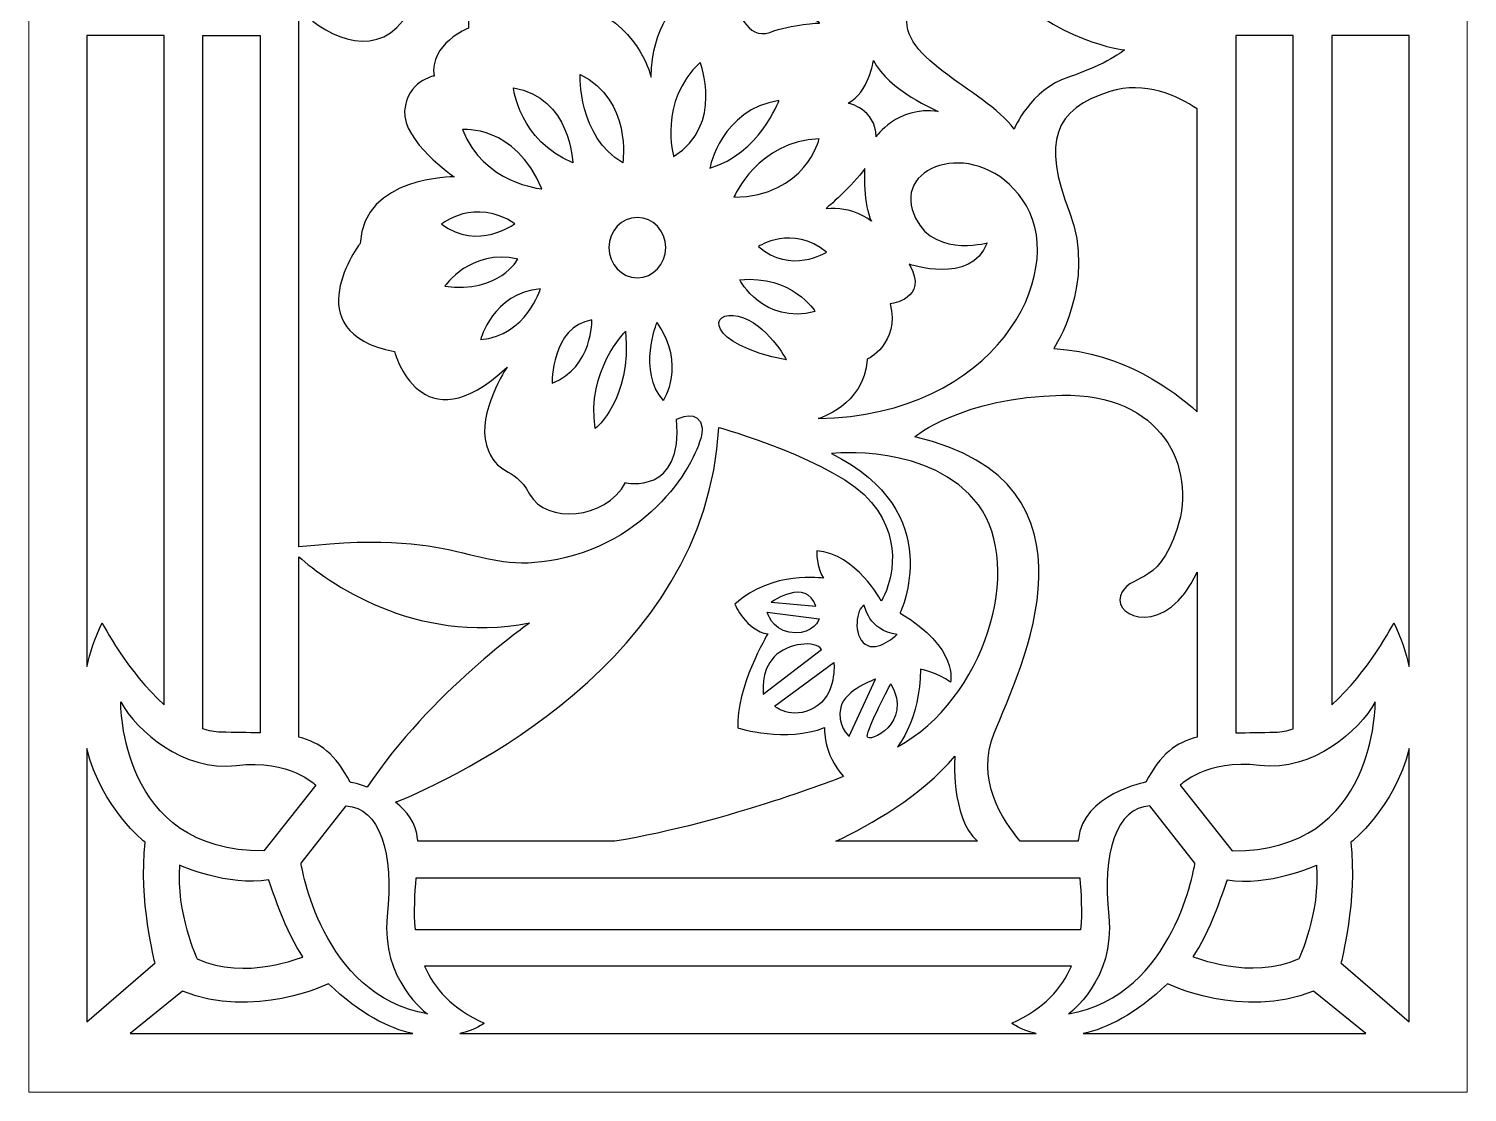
# Model space of a CAD drawing. Header units: millimetres. Extents: x 30.3 to 92.8, y 78.4 to 138.4.
# Drawn here: x 30.29 to 50.75, y 78.43 to 93.55 of the extents above; entities that cross this region are included whole.
import ezdxf

# ---------------------------------------------------------------- set-up
doc = ezdxf.new("R2010")
doc.units = ezdxf.units.MM
doc.header["$MEASUREMENT"] = 0
doc.layers.add('layer 1', color=7, linetype='Continuous')

msp = doc.modelspace()

# ---------------------------------------------------------------- linework, layer by layer
at = {"layer": 'layer 1', "color": 7, "lineweight": 9}
msp.add_open_spline([(30.2948, 138.4261), (30.2948, 138.4261), (50.7495, 138.4261), (50.7495, 138.4261), (50.7495, 138.4261), (50.7495, 138.4261), (50.7495, 78.4262), (50.7495, 78.4262), (50.7495, 78.4262), (50.7495, 78.4262), (30.2948, 78.4262), (30.2948, 78.4262), (30.2948, 78.4262), (30.2948, 78.4262), (30.2948, 138.4261), (30.2948, 138.4261)], degree=3, knots=[0, 0, 0, 0, 0.2, 0.2, 0.2, 0.2, 0.4, 0.4, 0.4, 0.4, 0.6, 0.6, 0.6, 0.6, 1, 1, 1, 1], dxfattribs=at)
at = {"layer": 'layer 1', "color": 250}
for points, knots in [([(34.137, 93.8706), (34.137, 93.8706), (34.137, 86.1814), (34.137, 86.1814), (34.137, 86.1814), (36.6345, 86.464), (36.6039, 85.7127), (37.932, 86.0325), (37.932, 86.0325), (39.2837, 86.3578), (39.8968, 87.5854), (39.8689, 87.8738), (39.8689, 87.8738), (39.8411, 88.1622), (39.5066, 87.9995), (39.5066, 87.9995), (39.5066, 87.9995), (39.6042, 86.9051), (38.782, 87.0973), (38.782, 87.0973), (38.782, 87.0973), (38.4894, 86.5649), (37.6534, 86.5057), (37.4165, 86.9346), (37.4165, 86.9346), (37.1796, 87.3635), (36.9427, 87.1713), (36.8034, 87.6298), (36.8034, 87.6298), (36.664, 88.0882), (37.096, 88.739), (37.096, 88.739), (37.096, 88.739), (35.8698, 87.5854), (35.4935, 88.9608), (35.4935, 88.9608), (35.4935, 88.9608), (34.0583, 89.2418), (35.0058, 90.4989), (35.0058, 90.4989), (35.0058, 90.4989), (35.0546, 91.4603), (36.3435, 91.4455), (36.3435, 91.4455), (36.3435, 91.4455), (36.3435, 91.4455), (35.605, 91.9557), (35.6399, 92.3846), (35.6399, 92.3846), (35.6747, 92.8135), (36.0579, 92.8801), (36.0579, 92.8801), (36.0579, 92.8801), (35.9882, 93.3386), (36.5456, 93.5604), (36.5456, 93.5604), (36.5456, 93.5604), (36.5526, 94.5809), (36.7476, 95.2982), (36.7476, 95.2982), (36.7476, 95.2982), (35.3612, 95.7714), (35.7583, 97.206), (35.7583, 97.206), (35.7583, 97.206), (34.7272, 96.6366), (34.7202, 96.0377), (34.9919, 95.6679), (34.9919, 95.6679), (35.2636, 95.2982), (36.1136, 94.3443), (35.612, 93.6639), (35.612, 93.6639), (35.1944, 93.0975), (34.4146, 93.4794), (34.137, 93.8706)], [0, 0, 0, 0, 0.05, 0.05, 0.05, 0.05, 0.1, 0.1, 0.1, 0.1, 0.15, 0.15, 0.15, 0.15, 0.2, 0.2, 0.2, 0.2, 0.25, 0.25, 0.25, 0.25, 0.3, 0.3, 0.3, 0.3, 0.35, 0.35, 0.35, 0.35, 0.4, 0.4, 0.4, 0.4, 0.45, 0.45, 0.45, 0.45, 0.5, 0.5, 0.5, 0.5, 0.55, 0.55, 0.55, 0.55, 0.6, 0.6, 0.6, 0.6, 0.65, 0.65, 0.65, 0.65, 0.7, 0.7, 0.7, 0.7, 0.75, 0.75, 0.75, 0.75, 0.8, 0.8, 0.8, 0.8, 0.85, 0.85, 0.85, 0.85, 0.9, 0.9, 0.9, 0.9, 1, 1, 1, 1]), ([(39.0886, 95.4978), (39.0886, 95.4978), (38.6706, 94.2407), (39.5624, 93.9745), (39.5624, 93.9745), (39.5624, 93.9745), (39.1443, 93.59), (39.1443, 92.8653), (39.1443, 92.8653), (39.1443, 92.8653), (39.005, 93.516), (38.2943, 93.8414), (38.2943, 93.8414), (38.2943, 93.8414), (38.2804, 95.0246), (39.0886, 95.4978)], [0, 0, 0, 0, 0.2, 0.2, 0.2, 0.2, 0.4, 0.4, 0.4, 0.4, 0.6, 0.6, 0.6, 0.6, 1, 1, 1, 1]), ([(41.1787, 94.433), (41.1787, 94.433), (41.0951, 93.9154), (41.541, 93.6343), (41.541, 93.6343), (41.541, 93.6343), (41.1509, 93.6196), (40.8304, 93.5012), (40.8304, 93.5012), (40.5099, 93.3829), (40.3566, 93.871), (40.3566, 93.871), (40.3566, 93.871), (40.3566, 93.871), (40.9697, 93.797), (41.1787, 94.433)], [0, 0, 0, 0, 0.2, 0.2, 0.2, 0.2, 0.4, 0.4, 0.4, 0.4, 0.6, 0.6, 0.6, 0.6, 1, 1, 1, 1]), ([(44.307, 92.1258), (44.307, 92.1258), (44.5369, 92.6878), (45.0803, 92.8653), (45.0803, 92.8653), (45.6238, 93.0428), (45.8746, 93.2498), (45.8746, 93.2498), (45.8746, 93.2498), (45.8746, 93.2498), (44.9062, 93.3607), (44.0771, 94.2333), (44.0771, 94.2333), (44.0771, 94.2333), (43.1156, 94.4995), (42.823, 93.834), (42.823, 93.834), (42.5304, 93.1685), (43.882, 92.7026), (44.307, 92.1258)], [0, 0, 0, 0, 0.1666667, 0.1666667, 0.1666667, 0.1666667, 0.3333333, 0.3333333, 0.3333333, 0.3333333, 0.5, 0.5, 0.5, 0.5, 0.6666667, 0.6666667, 0.6666667, 0.6666667, 1, 1, 1, 1]), ([(31.1196, 93.4555), (31.1196, 93.4555), (32.2198, 93.4555), (32.2198, 93.4555), (32.2198, 93.4555), (32.2198, 93.4555), (32.2198, 83.937), (32.2198, 83.937), (32.2198, 83.937), (31.7047, 84.3971), (31.3378, 85.1007), (31.3378, 85.1007), (31.3378, 85.1007), (31.2365, 84.8842), (31.1658, 84.6771), (31.1196, 84.48), (31.1196, 84.48), (31.1196, 84.48), (31.1196, 93.4555), (31.1196, 93.4555)], [0, 0, 0, 0, 0.1666667, 0.1666667, 0.1666667, 0.1666667, 0.3333333, 0.3333333, 0.3333333, 0.3333333, 0.5, 0.5, 0.5, 0.5, 0.6666667, 0.6666667, 0.6666667, 0.6666667, 1, 1, 1, 1]), ([(33.5853, 93.4555), (33.5853, 93.4555), (32.7715, 93.4555), (32.7715, 93.4555), (32.7715, 93.4555), (32.7715, 93.4555), (32.7715, 83.5947), (32.7715, 83.5947), (32.7715, 83.5947), (32.8543, 83.5672), (32.9386, 83.5506), (33.0238, 83.5478), (33.0238, 83.5478), (33.2285, 83.541), (33.4148, 83.542), (33.5853, 83.5379), (33.5853, 83.5379), (33.5853, 83.5379), (33.5853, 93.4555), (33.5853, 93.4555)], [0, 0, 0, 0, 0.1666667, 0.1666667, 0.1666667, 0.1666667, 0.3333333, 0.3333333, 0.3333333, 0.3333333, 0.5, 0.5, 0.5, 0.5, 0.6666667, 0.6666667, 0.6666667, 0.6666667, 1, 1, 1, 1]), ([(47.4589, 93.4555), (47.4589, 93.4555), (48.2728, 93.4555), (48.2728, 93.4555), (48.2728, 93.4555), (48.2728, 93.4555), (48.2728, 83.5947), (48.2728, 83.5947), (48.2728, 83.5947), (48.19, 83.5672), (48.1057, 83.5506), (48.0205, 83.5478), (48.0205, 83.5478), (47.8158, 83.541), (47.6295, 83.542), (47.4589, 83.5379), (47.4589, 83.5379), (47.4589, 83.5379), (47.4589, 93.4555), (47.4589, 93.4555)], [0, 0, 0, 0, 0.1666667, 0.1666667, 0.1666667, 0.1666667, 0.3333333, 0.3333333, 0.3333333, 0.3333333, 0.5, 0.5, 0.5, 0.5, 0.6666667, 0.6666667, 0.6666667, 0.6666667, 1, 1, 1, 1]), ([(49.9247, 84.48), (49.8785, 84.6771), (49.8078, 84.8842), (49.7065, 85.1007), (49.7065, 85.1007), (49.7065, 85.1007), (49.3396, 84.3971), (48.8245, 83.937), (48.8245, 83.937), (48.8245, 83.937), (48.8245, 93.4555), (48.8245, 93.4555), (48.8245, 93.4555), (48.8245, 93.4555), (49.9247, 93.4555), (49.9247, 93.4555), (49.9247, 93.4555), (49.9247, 93.4555), (49.9247, 84.48), (49.9247, 84.48)], [0, 0, 0, 0, 0.1666667, 0.1666667, 0.1666667, 0.1666667, 0.3333333, 0.3333333, 0.3333333, 0.3333333, 0.5, 0.5, 0.5, 0.5, 0.6666667, 0.6666667, 0.6666667, 0.6666667, 1, 1, 1, 1]), ([(39.8411, 93.0723), (39.8411, 93.0723), (40.1894, 92.1924), (39.4648, 91.7339), (39.4648, 91.7339), (39.4648, 91.7339), (39.2419, 92.5177), (39.8411, 93.0723)], [0, 0, 0, 0, 0.3333333, 0.3333333, 0.3333333, 0.3333333, 1, 1, 1, 1]), ([(43.2271, 92.3772), (43.2271, 92.3772), (42.5095, 92.6804), (42.3074, 93.1019), (42.3074, 93.1019), (42.3074, 93.1019), (42.2377, 92.6434), (41.9451, 92.4955), (41.9451, 92.4955), (41.9451, 92.4955), (42.3423, 92.4142), (42.3423, 92.0149), (42.3423, 92.0149), (42.3423, 92.0149), (42.6349, 92.4512), (43.2271, 92.3772)], [0, 0, 0, 0, 0.2, 0.2, 0.2, 0.2, 0.4, 0.4, 0.4, 0.4, 0.6, 0.6, 0.6, 0.6, 1, 1, 1, 1]), ([(38.7402, 91.6451), (38.7402, 91.6451), (38.8796, 92.5399), (38.1341, 92.9023), (38.1341, 92.9023), (38.1341, 92.9023), (38.1062, 92.0149), (38.7402, 91.6451)], [0, 0, 0, 0, 0.3333333, 0.3333333, 0.3333333, 0.3333333, 1, 1, 1, 1]), ([(38.0296, 91.6451), (38.0296, 91.6451), (38.0017, 92.5843), (37.1866, 92.71), (37.1866, 92.71), (37.1866, 92.71), (37.2702, 91.9631), (38.0296, 91.6451)], [0, 0, 0, 0, 0.3333333, 0.3333333, 0.3333333, 0.3333333, 1, 1, 1, 1]), ([(46.9073, 88.1057), (46.5823, 88.4028), (45.8639, 88.9413), (44.8713, 89.0052), (44.8713, 89.0052), (44.8713, 89.0052), (45.4844, 89.9369), (45.0943, 90.9426), (45.0943, 90.9426), (44.7041, 91.9483), (44.8713, 92.4068), (45.6656, 92.6582), (45.6656, 92.6582), (46.17, 92.8179), (46.635, 92.5958), (46.9073, 92.4125), (46.9073, 92.4125), (46.9073, 92.4125), (46.9073, 88.1057), (46.9073, 88.1057)], [0, 0, 0, 0, 0.1666667, 0.1666667, 0.1666667, 0.1666667, 0.3333333, 0.3333333, 0.3333333, 0.3333333, 0.5, 0.5, 0.5, 0.5, 0.6666667, 0.6666667, 0.6666667, 0.6666667, 1, 1, 1, 1]), ([(40.9628, 92.5325), (40.9628, 92.5325), (40.6841, 91.7709), (39.9804, 91.5712), (39.9804, 91.5712), (39.9804, 91.5712), (40.1406, 92.4068), (40.9628, 92.5325)], [0, 0, 0, 0, 0.3333333, 0.3333333, 0.3333333, 0.3333333, 1, 1, 1, 1]), ([(36.462, 92.1184), (36.462, 92.1184), (37.2075, 92.1924), (37.5907, 91.2754), (37.5907, 91.2754), (37.5907, 91.2754), (36.7546, 91.3494), (36.462, 92.1184)], [0, 0, 0, 0, 0.3333333, 0.3333333, 0.3333333, 0.3333333, 1, 1, 1, 1]), ([(41.5341, 91.9853), (41.5341, 91.9853), (41.346, 91.1719), (40.3218, 91.1571), (40.3218, 91.1571), (40.3218, 91.1571), (40.6701, 91.9631), (41.5341, 91.9853)], [0, 0, 0, 0, 0.3333333, 0.3333333, 0.3333333, 0.3333333, 1, 1, 1, 1]), ([(41.5201, 88.0069), (41.5201, 88.0069), (42.1681, 88.1844), (42.2168, 88.8499), (42.2168, 88.8499), (42.2168, 88.8499), (42.6836, 89.0717), (42.5443, 89.6411), (42.5443, 89.6411), (42.5443, 89.6411), (43.1017, 89.7003), (42.816, 90.2032), (42.816, 90.2032), (42.816, 90.2032), (43.6869, 89.9), (43.9238, 90.5063), (43.9238, 90.5063), (43.9238, 90.5063), (43.0668, 90.2771), (42.8578, 90.9796), (42.8578, 90.9796), (42.6488, 91.6821), (43.9099, 92.0075), (44.4812, 91.0314), (44.4812, 91.0314), (45.0525, 90.0553), (44.0631, 88.0587), (41.5201, 88.0069)], [0, 0, 0, 0, 0.125, 0.125, 0.125, 0.125, 0.25, 0.25, 0.25, 0.25, 0.375, 0.375, 0.375, 0.375, 0.5, 0.5, 0.5, 0.5, 0.625, 0.625, 0.625, 0.625, 0.75, 0.75, 0.75, 0.75, 1, 1, 1, 1]), ([(41.6316, 90.9944), (41.6316, 90.9944), (42.0218, 91.3272), (42.182, 91.5638), (42.182, 91.5638), (42.182, 91.5638), (42.1681, 91.024), (42.2795, 90.8169), (42.2795, 90.8169), (42.2795, 90.8169), (41.9939, 91.0462), (41.6316, 90.9944)], [0, 0, 0, 0, 0.25, 0.25, 0.25, 0.25, 0.5, 0.5, 0.5, 0.5, 1, 1, 1, 1]), ([(36.1624, 90.7726), (36.1624, 90.7726), (36.6292, 91.1571), (37.2075, 90.7799), (37.2075, 90.7799), (37.2075, 90.7799), (36.6849, 90.388), (36.1624, 90.7726)], [0, 0, 0, 0, 0.3333333, 0.3333333, 0.3333333, 0.3333333, 1, 1, 1, 1]), ([(38.9493, 90.8687), (39.1724, 90.8687), (39.3533, 90.6766), (39.3533, 90.4398), (39.3533, 90.4398), (39.3533, 90.2029), (39.1724, 90.0109), (38.9493, 90.0109), (38.9493, 90.0109), (38.7261, 90.0109), (38.5452, 90.2029), (38.5452, 90.4398), (38.5452, 90.4398), (38.5452, 90.6766), (38.7261, 90.8687), (38.9493, 90.8687)], [0, 0, 0, 0, 0.2, 0.2, 0.2, 0.2, 0.4, 0.4, 0.4, 0.4, 0.6, 0.6, 0.6, 0.6, 1, 1, 1, 1]), ([(40.6701, 90.4546), (40.6701, 90.4546), (41.1509, 90.7726), (41.6386, 90.3732), (41.6386, 90.3732), (41.6386, 90.3732), (41.123, 90.0553), (40.6701, 90.4546)], [0, 0, 0, 0, 0.3333333, 0.3333333, 0.3333333, 0.3333333, 1, 1, 1, 1]), ([(36.2112, 89.8926), (36.2112, 89.8926), (36.5735, 90.425), (37.2493, 90.2771), (37.2493, 90.2771), (37.2493, 90.2771), (36.9845, 89.7816), (36.2112, 89.8926)], [0, 0, 0, 0, 0.3333333, 0.3333333, 0.3333333, 0.3333333, 1, 1, 1, 1]), ([(41.4783, 89.5302), (41.4783, 89.5302), (41.1509, 90.0553), (40.4054, 89.9813), (40.4054, 89.9813), (40.4054, 89.9813), (40.7398, 89.338), (41.4783, 89.5302)], [0, 0, 0, 0, 0.3333333, 0.3333333, 0.3333333, 0.3333333, 1, 1, 1, 1]), ([(36.7198, 89.1309), (36.7198, 89.1309), (36.8939, 89.789), (37.5698, 89.8556), (37.5698, 89.8556), (37.5698, 89.8556), (37.3747, 89.1901), (36.7198, 89.1309)], [0, 0, 0, 0, 0.3333333, 0.3333333, 0.3333333, 0.3333333, 1, 1, 1, 1]), ([(38.3013, 89.4119), (38.3013, 89.4119), (38.3222, 88.7464), (37.737, 88.5097), (37.737, 88.5097), (37.737, 88.5097), (37.723, 89.3158), (38.3013, 89.4119)], [0, 0, 0, 0, 0.3333333, 0.3333333, 0.3333333, 0.3333333, 1, 1, 1, 1]), ([(41.0673, 88.8425), (41.0673, 88.8425), (40.7955, 89.3601), (40.3845, 89.4637), (40.3845, 89.4637), (39.9734, 89.5672), (39.8898, 89.0717), (41.0673, 88.8425)], [0, 0, 0, 0, 0.3333333, 0.3333333, 0.3333333, 0.3333333, 1, 1, 1, 1]), ([(38.782, 89.2492), (38.782, 89.2492), (38.2177, 88.6872), (38.3501, 87.8664), (38.3501, 87.8664), (38.3501, 87.8664), (38.8656, 88.2657), (38.782, 89.2492)], [0, 0, 0, 0, 0.3333333, 0.3333333, 0.3333333, 0.3333333, 1, 1, 1, 1]), ([(39.2279, 89.3749), (39.2279, 89.3749), (38.9493, 88.6798), (39.3185, 88.2657), (39.3185, 88.2657), (39.3185, 88.2657), (39.646, 88.7686), (39.2279, 89.3749)], [0, 0, 0, 0, 0.3333333, 0.3333333, 0.3333333, 0.3333333, 1, 1, 1, 1]), ([(44.3942, 81.9949), (44.3942, 81.9949), (45.2175, 81.9949), (45.2175, 81.9949), (45.2175, 81.9949), (45.2181, 82.0049), (45.2188, 82.0148), (45.2197, 82.0245), (45.2197, 82.0245), (45.2754, 82.6604), (46.1812, 82.8379), (46.1812, 82.8379), (46.1812, 82.8379), (46.3808, 83.2324), (46.6144, 83.4031), (46.9073, 83.4785), (46.9073, 83.4785), (46.9073, 83.4785), (46.9073, 85.8228), (46.9073, 85.8228), (46.9073, 85.8228), (46.4828, 84.8815), (45.7158, 85.1706), (45.8189, 85.4853), (45.8189, 85.4853), (45.9303, 85.8254), (46.3484, 85.574), (46.627, 86.4466), (46.627, 86.4466), (46.9057, 87.3192), (46.4041, 88.3692), (44.9828, 88.3397), (44.9828, 88.3397), (43.5615, 88.3101), (42.8927, 87.7481), (42.8927, 87.7481), (42.8927, 87.7481), (45.7213, 87.0973), (44.3976, 84.45), (44.0213, 83.533), (44.0213, 83.533), (43.7555, 82.8851), (44.1436, 82.289), (44.3942, 81.9949)], [0, 0, 0, 0, 0.0833333, 0.0833333, 0.0833333, 0.0833333, 0.1666667, 0.1666667, 0.1666667, 0.1666667, 0.25, 0.25, 0.25, 0.25, 0.3333333, 0.3333333, 0.3333333, 0.3333333, 0.4166667, 0.4166667, 0.4166667, 0.4166667, 0.5, 0.5, 0.5, 0.5, 0.5833333, 0.5833333, 0.5833333, 0.5833333, 0.6666667, 0.6666667, 0.6666667, 0.6666667, 0.75, 0.75, 0.75, 0.75, 0.8333333, 0.8333333, 0.8333333, 0.8333333, 1, 1, 1, 1]), ([(35.8268, 81.9949), (35.8268, 81.9949), (38.6288, 81.9949), (38.6288, 81.9949), (38.6288, 81.9949), (40.2589, 82.268), (41.8824, 82.9193), (41.8824, 82.9193), (41.8824, 82.9193), (41.5828, 83.2372), (41.6107, 83.6144), (41.6107, 83.6144), (41.6107, 83.6144), (41.0742, 83.3925), (40.3775, 83.607), (40.3775, 83.607), (40.3775, 83.607), (40.3427, 84.169), (40.8025, 84.9454), (40.8025, 84.9454), (40.8025, 84.9454), (40.496, 84.9898), (40.3357, 85.3669), (40.3357, 85.3669), (40.3357, 85.3669), (40.8652, 85.855), (41.5968, 85.7367), (41.5968, 85.7367), (41.5968, 85.7367), (41.4923, 85.8846), (41.4992, 86.1286), (41.4992, 86.1286), (41.4992, 86.1286), (42.0636, 86.0842), (42.4189, 85.4113), (42.4189, 85.4113), (42.4189, 85.4113), (42.5304, 85.6036), (42.7673, 86.2247), (42.2795, 86.8163), (42.2795, 86.8163), (41.7919, 87.4079), (40.1058, 87.8812), (40.1058, 87.8812), (40.1058, 87.8812), (39.9333, 84.547), (36.3418, 82.8893), (35.5112, 82.5497), (35.5112, 82.5497), (35.6717, 82.4262), (35.8043, 82.2556), (35.8246, 82.0245), (35.8246, 82.0245), (35.8254, 82.0148), (35.8262, 82.0049), (35.8268, 81.9949)], [0, 0, 0, 0, 0.0666667, 0.0666667, 0.0666667, 0.0666667, 0.1333333, 0.1333333, 0.1333333, 0.1333333, 0.2, 0.2, 0.2, 0.2, 0.2666667, 0.2666667, 0.2666667, 0.2666667, 0.3333333, 0.3333333, 0.3333333, 0.3333333, 0.4, 0.4, 0.4, 0.4, 0.4666667, 0.4666667, 0.4666667, 0.4666667, 0.5333333, 0.5333333, 0.5333333, 0.5333333, 0.6, 0.6, 0.6, 0.6, 0.6666667, 0.6666667, 0.6666667, 0.6666667, 0.7333333, 0.7333333, 0.7333333, 0.7333333, 0.8, 0.8, 0.8, 0.8, 0.8666667, 0.8666667, 0.8666667, 0.8666667, 1, 1, 1, 1]), ([(42.6488, 83.3408), (42.6488, 83.3408), (42.9693, 83.7327), (42.9763, 84.4426), (42.9763, 84.4426), (42.9763, 84.4426), (43.2201, 84.3982), (43.4013, 84.2577), (43.4013, 84.2577), (43.4013, 84.2577), (43.5267, 84.7458), (42.6836, 85.2412), (42.6836, 85.2412), (42.6836, 85.2412), (43.3804, 86.6832), (41.7082, 87.5114), (41.7082, 87.5114), (41.7082, 87.5114), (43.1365, 87.6667), (43.7984, 86.7794), (43.7984, 86.7794), (44.4603, 85.892), (43.882, 84.0063), (42.6488, 83.3408)], [0, 0, 0, 0, 0.1428571, 0.1428571, 0.1428571, 0.1428571, 0.2857143, 0.2857143, 0.2857143, 0.2857143, 0.4285714, 0.4285714, 0.4285714, 0.4285714, 0.5714286, 0.5714286, 0.5714286, 0.5714286, 0.7142857, 0.7142857, 0.7142857, 0.7142857, 1, 1, 1, 1]), ([(34.137, 86.0399), (34.137, 86.0399), (34.137, 83.4785), (34.137, 83.4785), (34.137, 83.4785), (34.4299, 83.4031), (34.6635, 83.2324), (34.8631, 82.8379), (34.8631, 82.8379), (34.8631, 82.8379), (34.9672, 82.8175), (35.107, 82.7658), (35.107, 82.7658), (36.0034, 84.1101), (37.4165, 85.1007), (37.4165, 85.1007), (37.4165, 85.1007), (35.7545, 84.7866), (34.5298, 85.6962), (34.137, 86.0399)], [0, 0, 0, 0, 0.1666667, 0.1666667, 0.1666667, 0.1666667, 0.3333333, 0.3333333, 0.3333333, 0.3333333, 0.5, 0.5, 0.5, 0.5, 0.6666667, 0.6666667, 0.6666667, 0.6666667, 1, 1, 1, 1]), ([(41.4853, 85.3374), (41.4853, 85.3374), (40.8513, 85.3965), (40.8513, 85.3965), (40.8513, 85.3965), (40.8513, 85.3965), (41.3594, 85.7489), (41.4853, 85.3374)], [0, 0, 0, 0, 0.3333333, 0.3333333, 0.3333333, 0.3333333, 1, 1, 1, 1]), ([(42.175, 85.3522), (42.175, 85.3522), (42.2377, 84.9898), (42.6418, 84.938), (42.6418, 84.938), (42.6418, 84.938), (42.3701, 84.6718), (42.189, 84.7975), (42.189, 84.7975), (42.0078, 84.9233), (42.0636, 85.3152), (42.175, 85.3522)], [0, 0, 0, 0, 0.25, 0.25, 0.25, 0.25, 0.5, 0.5, 0.5, 0.5, 1, 1, 1, 1]), ([(41.5341, 85.1599), (41.5341, 85.1599), (40.7955, 85.256), (40.7955, 85.256), (40.7955, 85.256), (40.7955, 85.256), (40.8583, 85.012), (41.1091, 84.9676), (41.1091, 84.9676), (41.3599, 84.9233), (41.5132, 85.0711), (41.5341, 85.1599)], [0, 0, 0, 0, 0.25, 0.25, 0.25, 0.25, 0.5, 0.5, 0.5, 0.5, 1, 1, 1, 1]), ([(41.5689, 84.7236), (41.5689, 84.7236), (40.7398, 84.0876), (40.7398, 84.0876), (40.7398, 84.0876), (40.7398, 84.0876), (40.698, 84.4204), (40.8931, 84.6201), (40.8931, 84.6201), (41.0882, 84.8197), (41.4853, 84.8567), (41.5689, 84.7236)], [0, 0, 0, 0, 0.25, 0.25, 0.25, 0.25, 0.5, 0.5, 0.5, 0.5, 1, 1, 1, 1]), ([(41.7431, 84.5387), (41.7431, 84.5387), (40.9001, 83.9176), (40.9001, 83.9176), (40.9001, 83.9176), (40.9001, 83.9176), (41.1369, 83.7105), (41.4644, 83.8954), (41.4644, 83.8954), (41.7919, 84.0802), (41.7431, 84.5387), (41.7431, 84.5387)], [0, 0, 0, 0, 0.25, 0.25, 0.25, 0.25, 0.5, 0.5, 0.5, 0.5, 1, 1, 1, 1]), ([(42.3353, 84.3021), (42.3353, 84.3021), (41.9591, 83.4887), (41.9591, 83.4887), (41.9591, 83.4887), (41.9591, 83.4887), (41.7779, 83.6513), (41.8406, 83.9028), (41.8406, 83.9028), (41.9033, 84.1542), (42.3353, 84.3021), (42.3353, 84.3021)], [0, 0, 0, 0, 0.25, 0.25, 0.25, 0.25, 0.5, 0.5, 0.5, 0.5, 1, 1, 1, 1]), ([(42.5513, 84.2355), (42.5513, 84.2355), (42.2168, 83.5996), (42.2168, 83.4887), (42.2168, 83.4887), (42.2168, 83.3777), (42.8857, 83.6735), (42.5513, 84.2355)], [0, 0, 0, 0, 0.3333333, 0.3333333, 0.3333333, 0.3333333, 1, 1, 1, 1]), ([(31.6025, 83.9767), (31.6025, 83.9767), (31.5746, 81.8322), (33.6369, 81.8618), (33.6369, 81.8618), (33.6369, 81.8618), (34.3754, 82.7935), (34.3754, 82.7935), (34.3754, 82.7935), (34.3754, 82.7935), (34.0131, 83.1633), (33.2468, 83.0745), (33.2468, 83.0745), (32.4804, 82.9858), (31.8394, 83.5626), (31.6025, 83.9767)], [0, 0, 0, 0, 0.2, 0.2, 0.2, 0.2, 0.4, 0.4, 0.4, 0.4, 0.6, 0.6, 0.6, 0.6, 1, 1, 1, 1]), ([(49.4418, 83.9767), (49.4418, 83.9767), (49.4696, 81.8322), (47.4074, 81.8618), (47.4074, 81.8618), (47.4074, 81.8618), (46.6689, 82.7935), (46.6689, 82.7935), (46.6689, 82.7935), (46.6689, 82.7935), (47.0311, 83.1633), (47.7975, 83.0745), (47.7975, 83.0745), (48.5639, 82.9858), (49.2049, 83.5626), (49.4418, 83.9767)], [0, 0, 0, 0, 0.2, 0.2, 0.2, 0.2, 0.4, 0.4, 0.4, 0.4, 0.6, 0.6, 0.6, 0.6, 1, 1, 1, 1]), ([(31.1196, 83.3165), (31.3313, 82.4629), (31.9509, 81.9801), (31.9509, 81.9801), (31.9509, 81.9801), (31.8533, 81.1667), (32.0902, 80.2645), (32.0902, 80.2645), (32.0902, 80.2645), (32.0902, 80.2645), (31.1196, 79.4266), (31.1196, 79.4266), (31.1196, 79.4266), (31.1196, 79.4266), (31.1196, 83.3165), (31.1196, 83.3165)], [0, 0, 0, 0, 0.2, 0.2, 0.2, 0.2, 0.4, 0.4, 0.4, 0.4, 0.6, 0.6, 0.6, 0.6, 1, 1, 1, 1]), ([(49.9247, 79.4266), (49.9247, 79.4266), (48.9541, 80.2645), (48.9541, 80.2645), (48.9541, 80.2645), (48.9541, 80.2645), (49.191, 81.1667), (49.0934, 81.9801), (49.0934, 81.9801), (49.0934, 81.9801), (49.713, 82.4629), (49.9247, 83.3165), (49.9247, 83.3165), (49.9247, 83.3165), (49.9247, 79.4266), (49.9247, 79.4266)], [0, 0, 0, 0, 0.2, 0.2, 0.2, 0.2, 0.4, 0.4, 0.4, 0.4, 0.6, 0.6, 0.6, 0.6, 1, 1, 1, 1]), ([(41.7704, 81.9949), (41.7704, 81.9949), (43.7846, 81.9949), (43.7846, 81.9949), (43.7846, 81.9949), (43.3979, 82.3428), (43.464, 83.2077), (43.464, 83.2077), (43.464, 83.2077), (42.9867, 82.6389), (42.2681, 82.2304), (41.7704, 81.9949)], [0, 0, 0, 0, 0.25, 0.25, 0.25, 0.25, 0.5, 0.5, 0.5, 0.5, 1, 1, 1, 1]), ([(34.8074, 82.4978), (34.8074, 82.4978), (34.1664, 81.6843), (34.1664, 81.6843), (34.1664, 81.6843), (34.1664, 81.6843), (34.4451, 79.806), (35.9639, 79.5398), (35.9639, 79.5398), (35.9639, 79.5398), (35.2951, 80.0279), (35.3926, 80.93), (35.3926, 80.93), (35.4902, 81.8322), (35.2812, 82.483), (34.8074, 82.4978)], [0, 0, 0, 0, 0.2, 0.2, 0.2, 0.2, 0.4, 0.4, 0.4, 0.4, 0.6, 0.6, 0.6, 0.6, 1, 1, 1, 1]), ([(46.2369, 82.4978), (46.2369, 82.4978), (46.8779, 81.6843), (46.8779, 81.6843), (46.8779, 81.6843), (46.8779, 81.6843), (46.5992, 79.806), (45.0803, 79.5398), (45.0803, 79.5398), (45.0803, 79.5398), (45.7492, 80.0279), (45.6516, 80.93), (45.6516, 80.93), (45.5541, 81.8322), (45.7631, 82.483), (46.2369, 82.4978)], [0, 0, 0, 0, 0.2, 0.2, 0.2, 0.2, 0.4, 0.4, 0.4, 0.4, 0.6, 0.6, 0.6, 0.6, 1, 1, 1, 1]), ([(33.7066, 81.4477), (33.7066, 81.4477), (33.9713, 80.6343), (34.1943, 80.3533), (34.1943, 80.3533), (34.1943, 80.3533), (33.367, 80.0054), (32.6894, 80.3237), (32.6894, 80.3237), (32.6894, 80.3237), (32.3828, 80.9744), (32.4386, 81.6547), (32.4386, 81.6547), (32.4386, 81.6547), (33.1353, 81.3442), (33.7066, 81.4477)], [0, 0, 0, 0, 0.2, 0.2, 0.2, 0.2, 0.4, 0.4, 0.4, 0.4, 0.6, 0.6, 0.6, 0.6, 1, 1, 1, 1]), ([(47.3377, 81.4477), (47.3377, 81.4477), (47.0729, 80.6343), (46.85, 80.3533), (46.85, 80.3533), (46.85, 80.3533), (47.6772, 80.0054), (48.3549, 80.3237), (48.3549, 80.3237), (48.3549, 80.3237), (48.6615, 80.9744), (48.6057, 81.6547), (48.6057, 81.6547), (48.6057, 81.6547), (47.909, 81.3442), (47.3377, 81.4477)], [0, 0, 0, 0, 0.2, 0.2, 0.2, 0.2, 0.4, 0.4, 0.4, 0.4, 0.6, 0.6, 0.6, 0.6, 1, 1, 1, 1]), ([(35.7944, 80.7378), (35.7944, 80.7378), (45.2499, 80.7378), (45.2499, 80.7378), (45.2499, 80.7378), (45.2761, 80.9931), (45.2591, 81.2477), (45.2409, 81.4773), (45.2409, 81.4773), (45.2409, 81.4773), (35.8034, 81.4773), (35.8034, 81.4773), (35.8034, 81.4773), (35.7852, 81.2477), (35.7682, 80.9931), (35.7944, 80.7378)], [0, 0, 0, 0, 0.2, 0.2, 0.2, 0.2, 0.4, 0.4, 0.4, 0.4, 0.6, 0.6, 0.6, 0.6, 1, 1, 1, 1]), ([(36.4226, 79.2594), (36.6464, 79.3138), (36.7721, 79.4067), (36.7721, 79.4067), (36.7721, 79.4067), (36.3109, 79.6172), (36.0574, 79.9056), (35.9225, 80.2201), (35.9225, 80.2201), (35.9225, 80.2201), (45.1218, 80.2201), (45.1218, 80.2201), (45.1218, 80.2201), (44.9869, 79.9056), (44.7334, 79.6172), (44.2722, 79.4067), (44.2722, 79.4067), (44.2722, 79.4067), (44.3979, 79.3138), (44.6216, 79.2594), (44.6216, 79.2594), (44.6216, 79.2594), (36.4226, 79.2594), (36.4226, 79.2594)], [0, 0, 0, 0, 0.1428571, 0.1428571, 0.1428571, 0.1428571, 0.2857143, 0.2857143, 0.2857143, 0.2857143, 0.4285714, 0.4285714, 0.4285714, 0.4285714, 0.5714286, 0.5714286, 0.5714286, 0.5714286, 0.7142857, 0.7142857, 0.7142857, 0.7142857, 1, 1, 1, 1]), ([(31.7366, 79.2594), (31.7366, 79.2594), (32.4804, 79.8652), (32.4804, 79.8652), (32.4804, 79.8652), (33.4836, 79.4511), (34.5566, 79.9687), (34.5566, 79.9687), (34.5566, 79.9687), (35.0102, 79.5338), (35.4176, 79.3347), (35.7557, 79.2594), (35.7557, 79.2594), (35.7557, 79.2594), (31.7366, 79.2594), (31.7366, 79.2594)], [0, 0, 0, 0, 0.2, 0.2, 0.2, 0.2, 0.4, 0.4, 0.4, 0.4, 0.6, 0.6, 0.6, 0.6, 1, 1, 1, 1]), ([(45.2885, 79.2594), (45.6266, 79.3347), (46.0341, 79.5338), (46.4877, 79.9687), (46.4877, 79.9687), (46.4877, 79.9687), (47.5606, 79.4511), (48.5639, 79.8652), (48.5639, 79.8652), (48.5639, 79.8652), (49.3076, 79.2594), (49.3076, 79.2594), (49.3076, 79.2594), (49.3076, 79.2594), (45.2885, 79.2594), (45.2885, 79.2594)], [0, 0, 0, 0, 0.2, 0.2, 0.2, 0.2, 0.4, 0.4, 0.4, 0.4, 0.6, 0.6, 0.6, 0.6, 1, 1, 1, 1])]:
    msp.add_open_spline(points, degree=3, knots=knots, dxfattribs=at)

doc.saveas('drawing.dxf')
